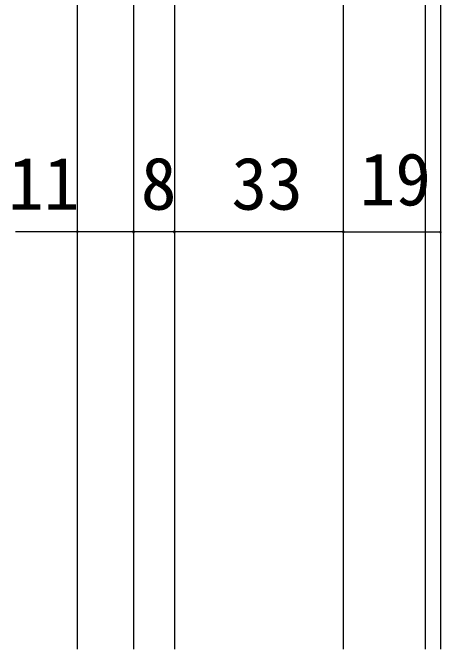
# Model space of a CAD drawing. Units: millimetres, scale not verified. Extents: x -800 to 800, y -554 to 554.
# Drawn here: x -226 to -142.3, y 176.7 to 301.1 of the extents above; entities that cross this region are included whole.
import ezdxf
from ezdxf.enums import TextEntityAlignment as Align

# ---------------------------------------------------------------- set-up
doc = ezdxf.new("R2010")
doc.units = ezdxf.units.MM
doc.header["$LTSCALE"] = 4
doc.layers.add('2-0', color=7, linetype='Continuous', lineweight=25)
doc.styles.add('ＭＳ ゴシック', font='')
doc.styles.get('ＭＳ ゴシック').set_extended_font_data('MS Gothic')

msp = doc.modelspace()

# ---------------------------------------------------------------- linework, layer by layer
at = {"layer": '2-0'}
for p, q in [((-213.423, 445.034), (-213.423, 176.738)), ((-145.423, 445.034), (-145.423, 176.738)), ((-142.423, 445.034), (-142.423, 206.87)), ((-202.423, 409.034), (-202.423, 206.87)), ((-194.423, 375.034), (-194.423, 206.87)), ((-161.423, 375.034), (-161.423, 206.87)), ((-202.423, 284.283), (-202.423, 257.079)), ((-194.423, 284.283), (-194.423, 257.079)), ((-194.423, 284.283), (-194.423, 257.079)), ((-161.423, 284.283), (-161.423, 257.079)), ((-161.423, 284.283), (-161.423, 257.079)), ((-142.423, 284.283), (-142.423, 257.079)), ((-213.423, 274.283), (-213.423, 257.079)), ((-202.423, 274.283), (-202.423, 257.079)), ((-213.267, 258.329), (-225.524, 258.329)), ((-213.579, 258.329), (-213.267, 258.329)), ((-202.423, 258.329), (-213.423, 258.329)), ((-202.579, 258.329), (-202.267, 258.329)), ((-202.267, 258.329), (-202.579, 258.329)), ((-194.423, 258.329), (-202.423, 258.329)), ((-194.579, 258.329), (-194.267, 258.329)), ((-194.267, 258.329), (-194.579, 258.329)), ((-161.423, 258.329), (-194.423, 258.329)), ((-161.579, 258.329), (-161.267, 258.329)), ((-161.267, 258.329), (-161.579, 258.329)), ((-161.423, 258.329), (-142.423, 258.329)), ((-142.267, 258.329), (-142.579, 258.329)), ((-202.423, 206.87), (-202.423, 176.738)), ((-194.423, 206.87), (-194.423, 176.738)), ((-161.423, 206.87), (-161.423, 176.738)), ((-142.423, 206.87), (-142.423, 176.738))]:
    msp.add_line(p, q, dxfattribs=at)
for centre, start, end in [((-213.423, 258.329), 0, 180), ((-202.423, 258.329), 0, 180), ((-202.423, 258.329), 180, 0), ((-194.423, 258.329), 0, 180), ((-194.423, 258.329), 180, 0), ((-161.423, 258.329), 0, 180), ((-161.423, 258.329), 180, 0), ((-142.423, 258.329), 180, 0)]:
    msp.add_arc(centre, 0.156, start, end, dxfattribs=at)

# ---------------------------------------------------------------- texts
at = {"layer": '2-0', "style": 'ＭＳ ゴシック'}
for s, p in [('11', (-226.947, 259.564)), ('8', (-201, 259.564)), ('33', (-183.28, 259.564)), ('19', (-158.239, 260.401))]:
    msp.add_text(s, height=10.26, dxfattribs=at).set_placement(p, align=Align.BOTTOM_LEFT)

doc.saveas('drawing.dxf')
